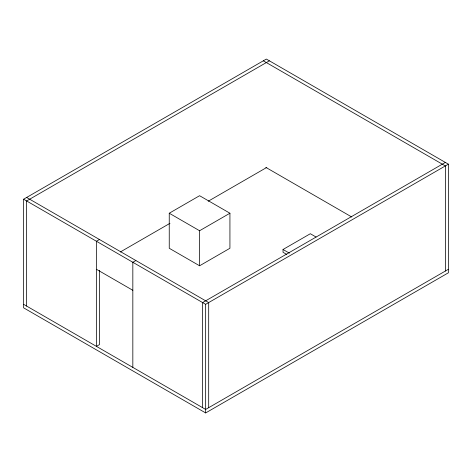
<?xml version="1.0" encoding="UTF-8"?>
<svg xmlns="http://www.w3.org/2000/svg" width="472" height="472" viewBox="0 0 472 472"><rect width="100%" height="100%" fill="white"/><g stroke="black" fill="none" stroke-linecap="round" stroke-linejoin="round"><path stroke-width="0.71" d="M23.6 199.213L266.344 59.065L448.4 164.173L448.4 272.786L205.656 412.935L23.6 307.827L23.6 199.213L205.656 304.322L448.4 164.173M269.376 60.817L26.633 200.96L26.633 306.074M99.456 239.505L96.424 241.257L96.424 346.365L99.456 344.613L99.456 270.373M169.247 213.226L199.591 195.709L229.929 213.226L229.929 248.266L199.591 265.783L169.247 248.266L169.247 213.226L199.591 230.743L229.929 213.226M120.289 252.001L169.985 223.309M208.211 201.237L266.827 167.401M135.871 260.526L132.833 262.279L132.833 367.387M286.84 254.491L283.029 252.29L283.029 249.487L310.34 233.723L316.057 237.021M445.367 162.421L202.624 302.57L202.624 407.678M448.4 269.288L205.656 409.43L23.6 304.322M263.311 60.817L445.367 165.926L445.367 271.04M265.854 167.395L351.793 217.014M283.029 249.487L289.383 253.157M26.633 197.461L208.689 302.57L208.689 407.678M96.424 269.282L132.833 290.304M205.656 304.322L205.656 412.935M199.591 230.743L199.591 265.783"/></g></svg>
